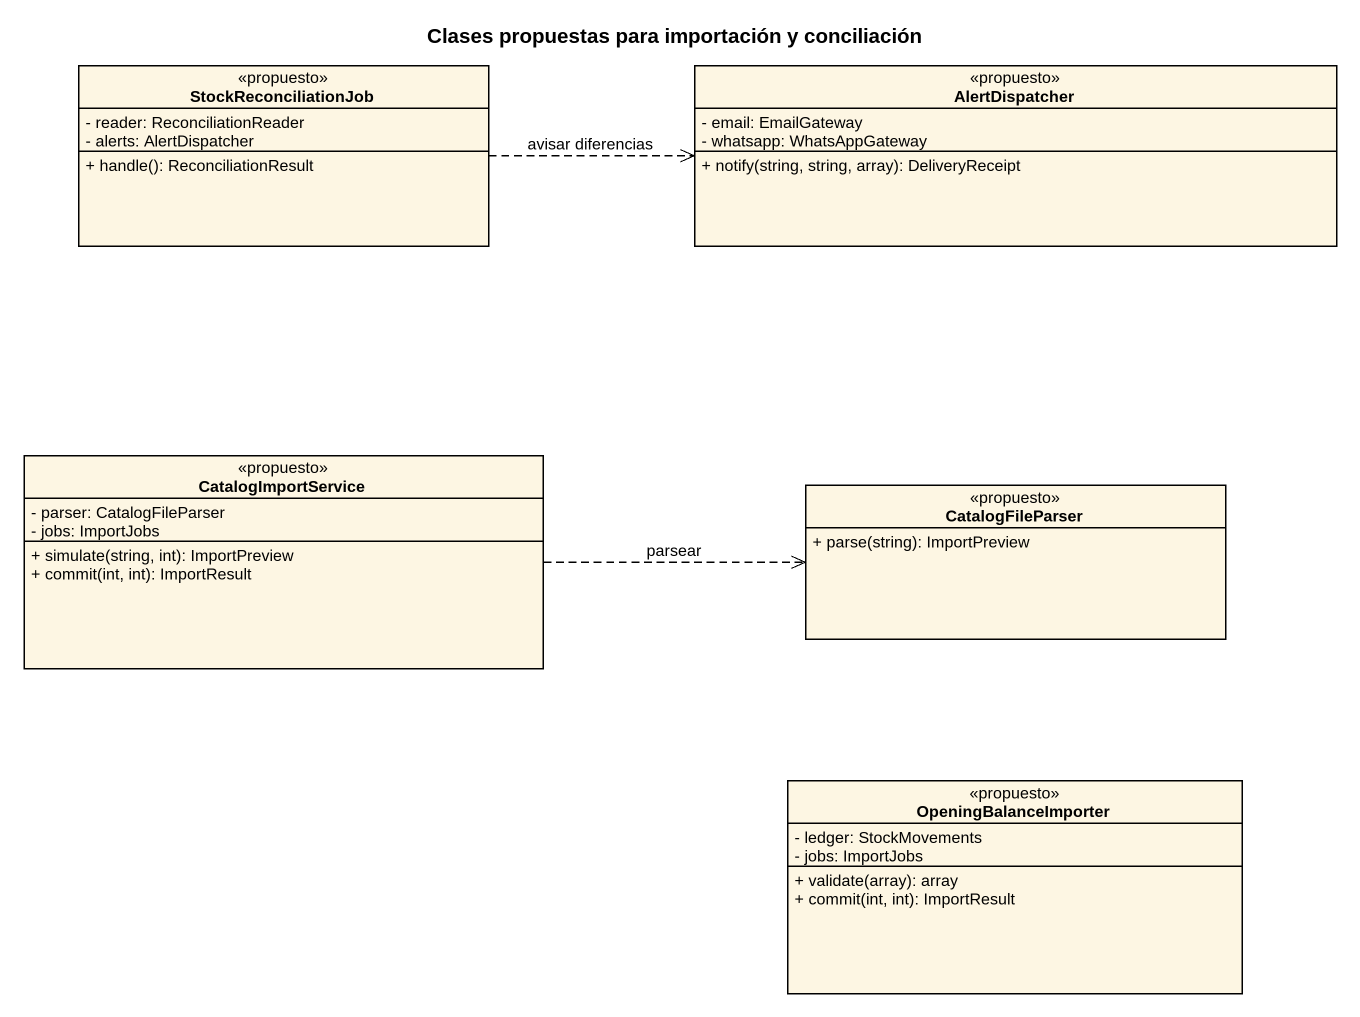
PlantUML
@startuml
title Clases propuestas para importación y conciliación
hide circle
hide empty members
skinparam classAttributeIconSize 0
class StockReconciliationJob <<propuesto>> {
  - reader: ReconciliationReader
  - alerts: AlertDispatcher
  + handle(): ReconciliationResult
}
class AlertDispatcher <<propuesto>> {
  - email: EmailGateway
  - whatsapp: WhatsAppGateway
  + notify(string, string, array): DeliveryReceipt
}
class CatalogImportService <<propuesto>> {
  - parser: CatalogFileParser
  - jobs: ImportJobs
  + simulate(string, int): ImportPreview
  + commit(int, int): ImportResult
}
class CatalogFileParser <<propuesto>> {
  + parse(string): ImportPreview
}
class OpeningBalanceImporter <<propuesto>> {
  - ledger: StockMovements
  - jobs: ImportJobs
  + validate(array): array
  + commit(int, int): ImportResult
}
StockReconciliationJob .right.> AlertDispatcher : avisar diferencias
CatalogImportService .right.> CatalogFileParser : parsear
@enduml
